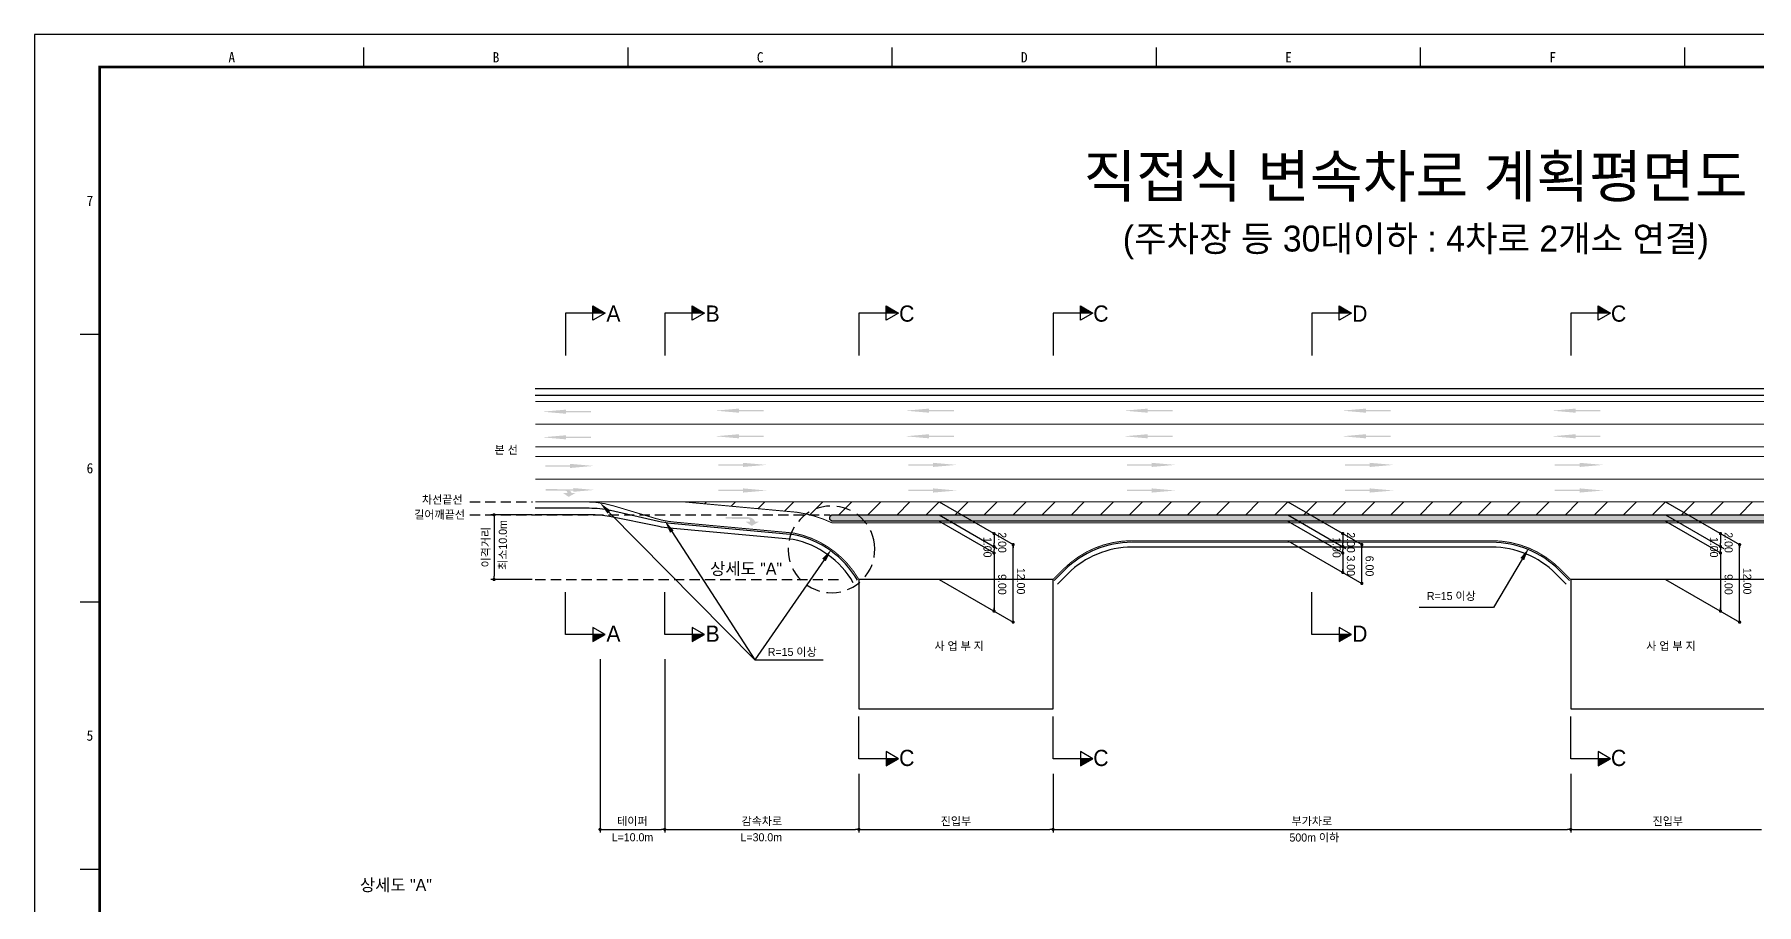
# Model space of a CAD drawing. Header units: millimetres. Extents: x 735 to 1158, y 34 to 333.
# Drawn here: x 734.6 to 1000.7, y 199 to 333.5 of the extents above; entities that cross this region are included whole.
import ezdxf
from ezdxf.enums import TextEntityAlignment as Align

# ---------------------------------------------------------------- set-up
doc = ezdxf.new("R2010")
doc.units = ezdxf.units.MM
doc.linetypes.add('HIDDEN', pattern=[9.525, 6.35, -3.175])
for name, color, linetype in [('CC-GSTR-0004', 4, 'Continuous'), ('CM-LANE-0030', 30, 'Continuous'), ('CZ-DIMT-0002', 7, 'Continuous'), ('CZ-LIN1-0007', 7, 'Continuous'), ('CZ-LIN2-0003', 3, 'Continuous'), ('CZ-LINE-0001', 7, 'Continuous'), ('CZ-TEXT-BOX0', 7, 'Continuous'), ('TITLE', 7, 'Continuous')]:
    doc.layers.add(name, color=color, linetype=linetype)
doc.styles.add('돋움', font='')
doc.styles.add('돋음체', font='')
doc.styles.get('돋움').set_extended_font_data('Dotum')
doc.styles.get('돋음체').set_extended_font_data('DotumChe')

# ---------------------------------------------------------------- blocks, each defined once
blk = doc.blocks.new('_Dot')
at = {"color": 0, "linetype": 'ByBlock', "lineweight": -2}
blk.add_line((-0.5, 0), (-1, 0), dxfattribs=at)
at = {"color": 0, "linetype": 'ByBlock', "const_width": 0.5}
blk.add_lwpolyline([(-0.25, 0, 1), (0.25, 0, 1)], format="xyb", close=True, dxfattribs=at)

msp = doc.modelspace()

# ---------------------------------------------------------------- hatches: boundary and pattern name
at = {"layer": 'CM-LANE-0030'}
h = msp.add_hatch(dxfattribs=at)
h.set_pattern_fill('ANSI31', color=256, style=0)
h.set_pattern_definition([(45, (-248.6402, 45.2615), (-2.245064, 2.245064), [])])
h.paths.add_polyline_path([(834.83, 261.24), (852.4, 259.63, -0.062108), (856.7, 258.24), (857.82, 258.24, 0.001633), (857.71, 258.3, -0.783474), (857.94, 259.24), (1007.41, 259.24, -0.830663), (1007.59, 258.28, 0.001236), (1007.5, 258.24), (1009.02, 258.24, -0.050333), (1012.62, 258.96), (1057.02, 261.24)])
at = {"layer": 'CZ-LIN1-0007'}
for points in [[(816.71, 275.49), (816.71, 275.28), (820.54, 275.28), (820.54, 275.06), (816.71, 275.06), (816.71, 274.85), (813.06, 275.17)], [(843.43, 275.65), (843.43, 275.44), (847.26, 275.44), (847.26, 275.22), (843.43, 275.22), (843.43, 275.01), (839.78, 275.33)], [(872.81, 275.65), (872.81, 275.44), (876.64, 275.44), (876.64, 275.22), (872.81, 275.22), (872.81, 275.01), (869.16, 275.33)], [(906.6, 275.65), (906.6, 275.44), (910.43, 275.44), (910.43, 275.22), (906.6, 275.22), (906.6, 275.01), (902.95, 275.33)], [(940.31, 275.65), (940.31, 275.44), (944.13, 275.44), (944.13, 275.22), (940.31, 275.22), (940.31, 275.01), (936.65, 275.33)], [(972.71, 275.65), (972.71, 275.44), (976.54, 275.44), (976.54, 275.22), (972.71, 275.22), (972.71, 275.01), (969.06, 275.33)], [(816.71, 271.53), (816.71, 271.32), (820.54, 271.32), (820.54, 271.1), (816.71, 271.1), (816.71, 270.89), (813.06, 271.21)], [(843.43, 271.69), (843.43, 271.48), (847.26, 271.48), (847.26, 271.26), (843.43, 271.26), (843.43, 271.05), (839.78, 271.37)], [(872.81, 271.69), (872.81, 271.48), (876.64, 271.48), (876.64, 271.26), (872.81, 271.26), (872.81, 271.05), (869.16, 271.37)], [(906.6, 271.69), (906.6, 271.48), (910.43, 271.48), (910.43, 271.26), (906.6, 271.26), (906.6, 271.05), (902.95, 271.37)], [(940.31, 271.69), (940.31, 271.48), (944.13, 271.48), (944.13, 271.26), (940.31, 271.26), (940.31, 271.05), (936.65, 271.37)], [(972.71, 271.69), (972.71, 271.48), (976.54, 271.48), (976.54, 271.26), (972.71, 271.26), (972.71, 271.05), (969.06, 271.37)], [(817.32, 267.11), (817.32, 266.9), (813.5, 266.9), (813.5, 266.69), (817.32, 266.69), (817.32, 266.47), (820.97, 266.79)], [(844.04, 267.27), (844.04, 267.06), (840.22, 267.06), (840.22, 266.85), (844.04, 266.85), (844.04, 266.63), (847.69, 266.95)], [(873.42, 267.27), (873.42, 267.06), (869.6, 267.06), (869.6, 266.85), (873.42, 266.85), (873.42, 266.63), (877.07, 266.95)], [(907.21, 267.27), (907.21, 267.06), (903.39, 267.06), (903.39, 266.85), (907.21, 266.85), (907.21, 266.63), (910.86, 266.95)], [(940.91, 267.27), (940.91, 267.06), (937.09, 267.06), (937.09, 266.85), (940.91, 266.85), (940.91, 266.63), (944.56, 266.95)], [(973.32, 267.27), (973.32, 267.06), (969.5, 267.06), (969.5, 266.85), (973.32, 266.85), (973.32, 266.63), (976.97, 266.95)], [(816.68, 263.19, -0.267976), (817.58, 262.59), (818.14, 262.59), (817.11, 262.01), (816.27, 262.58), (816.89, 262.59, 0.504994), (816.61, 262.95), (813.56, 262.97), (813.56, 263.21)], [(817.81, 263.37), (817.81, 263.17), (814.38, 263.17), (814.38, 262.98), (817.81, 262.98), (817.81, 262.79), (821.08, 263.08)], [(844.04, 263.32), (844.04, 263.1), (840.22, 263.1), (840.22, 262.89), (844.04, 262.89), (844.04, 262.67), (847.69, 262.99)], [(873.42, 263.32), (873.42, 263.1), (869.6, 263.1), (869.6, 262.89), (873.42, 262.89), (873.42, 262.67), (877.07, 262.99)], [(907.21, 263.32), (907.21, 263.1), (903.39, 263.1), (903.39, 262.89), (907.21, 262.89), (907.21, 262.67), (910.86, 262.99)], [(940.91, 263.32), (940.91, 263.1), (937.09, 263.1), (937.09, 262.89), (940.91, 262.89), (940.91, 262.67), (944.56, 262.99)], [(973.32, 263.32), (973.32, 263.1), (969.5, 263.1), (969.5, 262.89), (973.32, 262.89), (973.32, 262.67), (976.97, 262.99)], [(844.9, 258.88, -0.267976), (845.93, 258.19), (846.56, 258.19), (845.39, 257.53), (844.45, 258.18), (845.14, 258.19, 0.504994), (844.83, 258.6), (841.37, 258.62), (841.37, 258.9)]]:
    msp.add_hatch(color=256, dxfattribs=at).paths.add_polyline_path(points)
at = {"layer": 'CZ-LIN2-0003'}
h = msp.add_hatch(dxfattribs=at)
h.set_pattern_fill('CROSS', color=256, scale=0.075, style=0)
h.set_pattern_definition([(0, (-248.6402, 45.26153), (0.47625, 0.47625), [0.238125, -0.714375]), (90, (-248.52116, 45.14247), (-0.47625, 0.47625), [0.238125, -0.714375])])
h.paths.add_polyline_path([(1007.41, 259.24), (857.94, 259.24, 0.783474), (857.71, 258.3, -0.001633), (857.82, 258.24), (1007.5, 258.24, -0.001236), (1007.59, 258.28, 0.830663)])
at = {"layer": 'CZ-LINE-0001'}
for points in [[(820.87, 291.51), (820.87, 290.41), (822.77, 290.41)], [(836.2, 291.51), (836.2, 290.41), (838.1, 290.41)], [(866.2, 291.51), (866.2, 290.41), (868.1, 290.41)], [(896.2, 291.51), (896.2, 290.41), (898.1, 290.41)], [(936.2, 291.51), (936.2, 290.41), (938.1, 290.41)], [(976.2, 291.51), (976.2, 290.41), (978.1, 290.41)], [(822.77, 240.74), (820.87, 240.74), (820.87, 239.64)], [(838.1, 240.74), (836.2, 240.74), (836.2, 239.64)], [(938.1, 240.74), (936.2, 240.74), (936.2, 239.64)], [(868.1, 221.54), (866.2, 221.54), (866.2, 220.44)], [(898.1, 221.54), (896.2, 221.54), (896.2, 220.44)], [(978.1, 221.54), (976.2, 221.54), (976.2, 220.44)]]:
    msp.add_hatch(color=256, dxfattribs=at).paths.add_polyline_path(points)

# ---------------------------------------------------------------- linework, layer by layer
at = {"color": 0, "linetype": 'ByBlock', "lineweight": -2}
for p, q in [((882.84, 256.09), (882.84, 255.84)), ((936.73, 256.09), (936.73, 255.84)), ((995.1, 256.09), (995.1, 255.84)), ((882.84, 254.59), (882.84, 254.84)), ((882.84, 254.09), (882.84, 253.84)), ((882.84, 253.59), (882.84, 253.84)), ((885.8, 254.38), (885.8, 254.13)), ((936.73, 254.59), (936.73, 254.84)), ((936.73, 254.09), (936.73, 253.84)), ((936.73, 253.59), (936.73, 253.84)), ((939.68, 254.38), (939.68, 254.13)), ((995.1, 254.59), (995.1, 254.84)), ((995.1, 254.09), (995.1, 253.84)), ((995.1, 253.59), (995.1, 253.84)), ((998.06, 254.38), (998.06, 254.13)), ((936.73, 250.59), (936.73, 250.84)), ((939.68, 248.88), (939.68, 249.13)), ((882.84, 244.6), (882.84, 244.85)), ((995.1, 244.6), (995.1, 244.85)), ((885.8, 242.89), (885.8, 243.14)), ((998.06, 242.89), (998.06, 243.14))]:
    msp.add_line(p, q, dxfattribs=at)
at = {"color": 0, "linetype": 'ByBlock', "const_width": 0.25}
for points in [[(882.84, 256.21, 1), (882.84, 256.46, 1)], [(936.73, 256.21, 1), (936.73, 256.46, 1)], [(995.1, 256.21, 1), (995.1, 256.46, 1)], [(882.84, 254.46, 1), (882.84, 254.21, 1)], [(882.84, 254.21, 1), (882.84, 254.46, 1)], [(882.84, 253.46, 1), (882.84, 253.21, 1)], [(885.8, 254.51, 1), (885.8, 254.76, 1)], [(936.73, 254.46, 1), (936.73, 254.21, 1)], [(936.73, 254.21, 1), (936.73, 254.46, 1)], [(936.73, 253.46, 1), (936.73, 253.21, 1)], [(939.68, 254.51, 1), (939.68, 254.76, 1)], [(995.1, 254.21, 1), (995.1, 254.46, 1)], [(995.1, 254.46, 1), (995.1, 254.21, 1)], [(995.1, 253.46, 1), (995.1, 253.21, 1)], [(998.06, 254.51, 1), (998.06, 254.76, 1)], [(936.73, 250.46, 1), (936.73, 250.21, 1)], [(939.68, 248.76, 1), (939.68, 248.51, 1)], [(882.84, 244.48, 1), (882.84, 244.23, 1)], [(885.8, 242.77, 1), (885.8, 242.52, 1)], [(995.1, 244.48, 1), (995.1, 244.23, 1)], [(998.06, 242.77, 1), (998.06, 242.52, 1)]]:
    msp.add_lwpolyline(points, format="xyb", close=True, dxfattribs=at)
at = {"layer": 'CC-GSTR-0004'}
for points in [[(811.96, 278.74), (1091.96, 278.74)], [(811.96, 277.74), (1091.96, 277.74)]]:
    msp.add_lwpolyline(points, dxfattribs=at)
for points in [[(861.74, 249.12, 0.214554), (851.9, 256.16), (832.91, 257.91), (832.91, 257.91, -0.032516), (830.99, 258.21), (830.99, 258.21), (823.59, 259.88, 0.055483), (820.29, 260.24), (811.96, 260.24)], [(861.1, 248.74, 0.213816), (851.79, 255.42), (832.67, 257.17), (832.67, 257.17, -0.026776), (831.08, 257.41), (831.08, 257.41), (823.43, 258.95, 0.049732), (820.46, 259.24), (811.96, 259.24)], [(971.78, 249.07), (970.18, 250.67, 0.198912), (959.75, 254.99), (904.17, 254.99, 0.198912), (893.74, 250.67), (892.14, 249.07)], [(971.25, 248.54), (969.65, 250.14, 0.198912), (959.75, 254.24), (904.17, 254.24, 0.198912), (894.27, 250.14), (892.67, 248.54)]]:
    msp.add_lwpolyline(points, format="xyb", dxfattribs=at)
at = {"layer": 'CM-LANE-0030', "const_width": 0.15}
for points in [[(811.96, 269.74), (1091.96, 269.74)], [(811.96, 268.24), (1091.96, 268.24)]]:
    msp.add_lwpolyline(points, dxfattribs=at)
msp.add_lwpolyline([(852.4, 259.63), (834.83, 261.24), (1057.02, 261.24), (1012.62, 258.96, 0.059897), (1007.5, 257.99), (857.82, 257.99, 0.073871)], format="xyb", close=True, dxfattribs=at)
at = {"layer": 'CZ-LIN1-0007', "const_width": 0.15}
msp.add_lwpolyline([(811.96, 276.74), (1091.96, 276.74)], dxfattribs=at)
at = {"layer": 'CZ-LIN1-0007', "linetype": 'HIDDEN', "const_width": 0.15}
for points in [[(811.96, 273.24), (1091.96, 273.24)], [(811.96, 264.74), (1091.96, 264.74)], [(819.76, 261.24), (834.83, 261.24)]]:
    msp.add_lwpolyline(points, dxfattribs=at)
at = {"layer": 'CZ-LIN1-0007', "const_width": 0.15}
for points in [[(861.96, 249.24, 0.214787), (851.94, 256.41), (833.46, 258.11), (833.46, 258.11, -0.049984), (830.52, 258.68), (830.52, 258.68), (824.07, 260.61), (824.07, 260.61, 0.072993), (819.76, 261.24), (819.76, 261.24), (811.96, 261.24)], [(971.96, 249.24), (970.35, 250.85, 0.198912), (959.75, 255.24), (904.17, 255.24, 0.198912), (893.57, 250.85), (891.96, 249.24)]]:
    msp.add_lwpolyline(points, format="xyb", dxfattribs=at)
at = {"layer": 'CZ-LIN2-0003'}
msp.add_lwpolyline([(857.71, 258.3, -0.783474), (857.94, 259.24), (1007.41, 259.24, -0.830663), (1007.59, 258.28, 0.001236), (1007.5, 258.24), (857.82, 258.24, 0.001633)], format="xyb", close=True, dxfattribs=at)
for points in [[(891.96, 249.24), (861.96, 249.24), (861.96, 229.24), (891.96, 229.24)], [(1001.96, 249.24), (971.96, 249.24), (971.96, 229.24), (1001.96, 229.24)]]:
    msp.add_lwpolyline(points, close=True, dxfattribs=at)
at = {"layer": 'CZ-LINE-0001'}
for p, q in [((822.77, 290.41), (816.63, 290.41)), ((816.63, 290.41), (816.63, 283.87)), ((820.87, 289.31), (820.87, 291.51)), ((820.87, 291.51), (822.77, 290.41)), ((822.77, 290.41), (820.87, 289.31)), ((838.1, 290.41), (831.96, 290.41)), ((831.96, 290.41), (831.96, 283.87)), ((836.2, 289.31), (836.2, 291.51)), ((836.2, 291.51), (838.1, 290.41)), ((838.1, 290.41), (836.2, 289.31)), ((868.1, 290.41), (861.96, 290.41)), ((861.96, 290.41), (861.96, 283.87)), ((866.2, 289.31), (866.2, 291.51)), ((866.2, 291.51), (868.1, 290.41)), ((868.1, 290.41), (866.2, 289.31)), ((898.1, 290.41), (891.96, 290.41)), ((891.96, 290.41), (891.96, 283.87)), ((896.2, 289.31), (896.2, 291.51)), ((896.2, 291.51), (898.1, 290.41)), ((898.1, 290.41), (896.2, 289.31)), ((938.1, 290.41), (931.96, 290.41)), ((931.96, 290.41), (931.96, 283.87)), ((936.2, 289.31), (936.2, 291.51)), ((936.2, 291.51), (938.1, 290.41)), ((938.1, 290.41), (936.2, 289.31)), ((978.1, 290.41), (971.96, 290.41)), ((971.96, 290.41), (971.96, 283.87)), ((976.2, 289.31), (976.2, 291.51)), ((976.2, 291.51), (978.1, 290.41)), ((978.1, 290.41), (976.2, 289.31)), ((874.35, 261.24), (885.8, 254.63)), ((928.23, 261.24), (939.68, 254.63)), ((986.6, 261.24), (998.06, 254.63)), ((811.46, 259.24), (805.08, 259.24)), ((805.58, 258.74), (805.58, 249.74)), ((874.35, 259.24), (883.34, 254.05)), ((874.35, 259.24), (883.34, 254.05)), ((874.35, 258.24), (882.84, 253.34)), ((928.23, 259.24), (937.23, 254.05)), ((928.23, 259.24), (937.23, 254.05)), ((928.23, 258.24), (936.73, 253.34)), ((986.6, 259.24), (995.6, 254.05)), ((986.6, 259.24), (995.6, 254.05)), ((986.6, 258.24), (995.1, 253.34)), ((882.84, 255.84), (882.84, 254.84)), ((936.73, 255.84), (936.73, 254.84)), ((995.1, 255.84), (995.1, 254.84)), ((882.84, 253.34), (882.84, 244.35)), ((885.8, 242.64), (885.8, 254.63)), ((928.23, 255.24), (939.68, 248.63)), ((936.73, 253.34), (936.73, 250.34)), ((939.68, 248.63), (939.68, 254.63)), ((995.1, 253.34), (995.1, 244.35)), ((998.06, 242.64), (998.06, 254.63)), ((811.46, 249.24), (805.08, 249.24)), ((874.35, 249.26), (885.8, 242.64)), ((986.6, 249.26), (998.06, 242.64)), ((816.63, 240.74), (816.63, 247.28)), ((831.96, 240.74), (831.96, 247.28)), ((931.96, 240.74), (931.96, 247.28)), ((822.77, 240.74), (816.63, 240.74)), ((822.77, 240.74), (820.87, 241.84)), ((820.87, 241.84), (820.87, 239.64)), ((820.87, 239.64), (822.77, 240.74)), ((838.1, 240.74), (831.96, 240.74)), ((838.1, 240.74), (836.2, 241.84)), ((836.2, 241.84), (836.2, 239.64)), ((836.2, 239.64), (838.1, 240.74)), ((938.1, 240.74), (931.96, 240.74)), ((938.1, 240.74), (936.2, 241.84)), ((936.2, 241.84), (936.2, 239.64)), ((936.2, 239.64), (938.1, 240.74)), ((821.96, 236.91), (821.96, 210.13)), ((831.96, 236.91), (831.96, 210.13)), ((831.96, 236.91), (831.96, 210.13)), ((845.88, 236.84), (856.44, 236.84)), ((861.96, 221.54), (861.96, 228.08)), ((891.96, 221.54), (891.96, 228.08)), ((971.96, 221.54), (971.96, 228.08)), ((868.1, 221.54), (861.96, 221.54)), ((868.1, 221.54), (866.2, 222.64)), ((866.2, 222.64), (866.2, 220.44)), ((866.2, 220.44), (868.1, 221.54)), ((898.1, 221.54), (891.96, 221.54)), ((898.1, 221.54), (896.2, 222.64)), ((896.2, 222.64), (896.2, 220.44)), ((896.2, 220.44), (898.1, 221.54)), ((978.1, 221.54), (971.96, 221.54)), ((978.1, 221.54), (976.2, 222.64)), ((976.2, 222.64), (976.2, 220.44)), ((976.2, 220.44), (978.1, 221.54)), ((861.96, 219.19), (861.96, 210.13)), ((861.96, 219.19), (861.96, 210.13)), ((891.96, 219.19), (891.96, 210.13)), ((891.96, 219.19), (891.96, 210.13)), ((971.96, 219.19), (971.96, 210.13)), ((971.96, 219.19), (971.96, 210.13)), ((822.46, 210.63), (831.46, 210.63)), ((832.46, 210.63), (861.46, 210.63)), ((862.46, 210.63), (891.46, 210.63)), ((892.46, 210.63), (971.46, 210.63)), ((972.46, 210.63), (1001.46, 210.63))]:
    msp.add_line(p, q, dxfattribs=at)
at = {"layer": 'CZ-LINE-0001', "linetype": 'HIDDEN', "ltscale": 0.25}
for p, q in [((801.85, 261.24), (811.51, 261.24)), ((801.85, 259.24), (857.51, 259.24)), ((811.96, 249.24), (859.12, 249.24))]:
    msp.add_line(p, q, dxfattribs=at)
at = {"layer": 'CZ-LINE-0001', "linetype": 'HIDDEN', "ltscale": 0.35}
msp.add_line((864.37, 254.69), (864.37, 254.69), dxfattribs=at)
at = {"layer": 'CZ-LINE-0001'}
for points in [[(823.34, 259.66), (845.88, 236.84)], [(833.06, 256.64), (845.88, 236.84)], [(856.58, 252.26), (845.88, 236.84)], [(964.46, 252.39), (960.01, 244.92), (948.53, 244.92)]]:
    msp.add_lwpolyline(points, dxfattribs=at)
at = {"layer": 'CZ-LINE-0001', "linetype": 'HIDDEN', "ltscale": 0.35}
msp.add_arc((857.72, 253.9), 6.7, 6.7667, 6.749, dxfattribs=at)
at = {"layer": 'CZ-LINE-0001'}
for points in [[(823.11, 259.43), (821.94, 261.09), (823.58, 259.9)], [(832.78, 256.46), (831.97, 258.32), (833.34, 256.82)], [(856.3, 252.45), (857.72, 253.9), (856.85, 252.07)], [(964.18, 252.56), (965.49, 254.1), (964.75, 252.21)]]:
    msp.add_solid(points, dxfattribs=at)
at = {"layer": 'TITLE', "color": 7, "linetype": 'Continuous'}
for p, q in [((785.46, 328.42), (785.46, 331.45)), ((826.29, 328.42), (826.29, 331.45)), ((867.11, 328.42), (867.11, 331.45)), ((907.94, 328.42), (907.94, 331.45)), ((948.76, 328.42), (948.76, 331.45)), ((989.59, 328.42), (989.59, 331.45)), ((744.64, 287.09), (741.61, 287.09)), ((744.64, 245.76), (741.61, 245.76)), ((744.64, 204.44), (741.61, 204.44))]:
    msp.add_line(p, q, dxfattribs=at)
at = {"layer": 'TITLE'}
msp.add_lwpolyline([(734.56, 34.09), (1157.92, 34.09), (1157.92, 333.46), (734.56, 333.46)], close=True, dxfattribs=at)
at = {"layer": 'TITLE', "linetype": 'Continuous', "const_width": 0.403}
msp.add_lwpolyline([(744.64, 39.12), (744.64, 328.42), (1152.88, 328.42), (1152.88, 39.12)], close=True, dxfattribs=at)

# ---------------------------------------------------------------- block references
at = {"layer": 'CZ-LINE-0001', "xscale": 0.5, "yscale": 0.5, "zscale": 0.5}
for p, rotation in [((805.58, 259.24), 90), ((805.58, 249.24), 270), ((821.96, 210.63), 180), ((831.96, 210.63), 180), ((861.96, 210.63), 180), ((891.96, 210.63), 180), ((971.96, 210.63), 180)]:
    msp.add_blockref('_Dot', p, dxfattribs=dict(at, rotation=rotation))
for p in [(831.96, 210.63), (861.96, 210.63), (891.96, 210.63), (971.96, 210.63)]:
    msp.add_blockref('_Dot', p, dxfattribs=at)

# ---------------------------------------------------------------- texts
at = {"layer": 'CZ-DIMT-0002', "style": '돋움'}
for s, height, p in [('A', 2.5, (824.03, 290.33)), ('B', 2.5, (839.36, 290.33)), ('C', 2.5, (869.36, 290.33)), ('C', 2.5, (899.36, 290.33)), ('D', 2.5, (939.36, 290.33)), ('C', 2.5, (979.36, 290.33)), ('본 선', 1.25, (807.46, 269.27)), ('차선끝선', 1.25, (797.58, 261.58)), ('길어깨끝선', 1.25, (797.17, 259.27)), ('상세도 "A"', 1.875, (844.53, 250.91)), ('R=15 이상', 1.25, (953.51, 246.69)), ('A', 2.5, (824.03, 240.87)), ('B', 2.5, (839.36, 240.87)), ('사 업 부 지', 1.25, (877.45, 238.96)), ('D', 2.5, (939.36, 240.87)), ('사 업 부 지', 1.25, (987.45, 238.96)), ('R=15 이상', 1.25, (851.66, 238.05)), ('C', 2.5, (869.36, 221.67)), ('C', 2.5, (899.36, 221.67)), ('C', 2.5, (979.36, 221.67)), ('L=10.0m', 1.25, (826.97, 209.41)), ('L=30.0m', 1.25, (846.88, 209.41)), ('500m 이하', 1.25, (932.34, 209.37))]:
    msp.add_text(s, height=height, dxfattribs=at).set_placement(p, align=Align.MIDDLE_CENTER)
msp.add_text('최소10.0m', height=1.25, rotation=90, dxfattribs=at).set_placement((807.56, 250.73))
at = {"layer": 'CZ-DIMT-0002', "char_height": 1.25, "attachment_point": 5, "rotation": 270, "style": '돋움'}
for s, insert in [('1.00', (881.83, 254.23)), ('\\A1;2.00', (884.1, 254.95)), ('1.00', (935.77, 254.19)), ('\\A1;2.00', (937.98, 254.95)), ('1.00', (994.09, 254.23)), ('\\A1;2.00', (996.35, 254.95)), ('3.00', (937.98, 251.37)), ('6.00', (940.87, 251.32)), ('12.00', (886.99, 248.99)), ('12.00', (999.24, 248.99)), ('9.00', (884.1, 248.48)), ('9.00', (996.35, 248.48))]:
    msp.add_mtext(s, dxfattribs=dict(at, insert=insert))
at = {"layer": 'CZ-LINE-0001', "insert": (804.39, 254.24), "char_height": 1.25, "attachment_point": 5, "rotation": 90, "style": '돋움'}
msp.add_mtext('\\A1;이격거리', dxfattribs=at)
at = {"layer": 'CZ-LINE-0001', "char_height": 1.25, "attachment_point": 5, "style": '돋움'}
for s, insert in [('\\A1;테이퍼', (826.96, 211.83)), ('\\A1;감속차로', (846.96, 211.83)), ('\\A1;진입부', (876.96, 211.83)), ('\\A1;부가차로', (931.96, 211.83)), ('\\A1;진입부', (986.96, 211.83))]:
    msp.add_mtext(s, dxfattribs=dict(at, insert=insert))
at = {"layer": 'CZ-TEXT-BOX0', "style": '돋움'}
msp.add_text('상세도 "A"', height=1.875, dxfattribs=at).set_placement((790.42, 202.04), align=Align.MIDDLE_CENTER)
at = {"layer": 'TITLE', "color": 3, "linetype": 'Continuous', "style": '돋음체'}
for s, p in [('A', (765.05, 329.93)), ('B', (805.88, 329.93)), ('C', (846.7, 329.93)), ('D', (887.52, 329.93)), ('E', (928.35, 329.93)), ('F', (969.17, 329.93)), ('7', (743.13, 307.76)), ('6', (743.13, 266.43)), ('5', (743.13, 225.11))]:
    msp.add_text(s, height=1.59, dxfattribs=at).set_placement(p, align=Align.MIDDLE)
at = {"layer": 'TITLE', "style": '돋움'}
for s, height, p in [('직접식 변속차로 계획평면도', 6.5, (947.97, 311.54)), ('(주차장 등 30대이하 : 4차로 2개소 연결)', 4, (948.02, 301.92))]:
    msp.add_text(s, height=height, dxfattribs=at).set_placement(p, align=Align.MIDDLE_CENTER)

doc.saveas('drawing.dxf')
